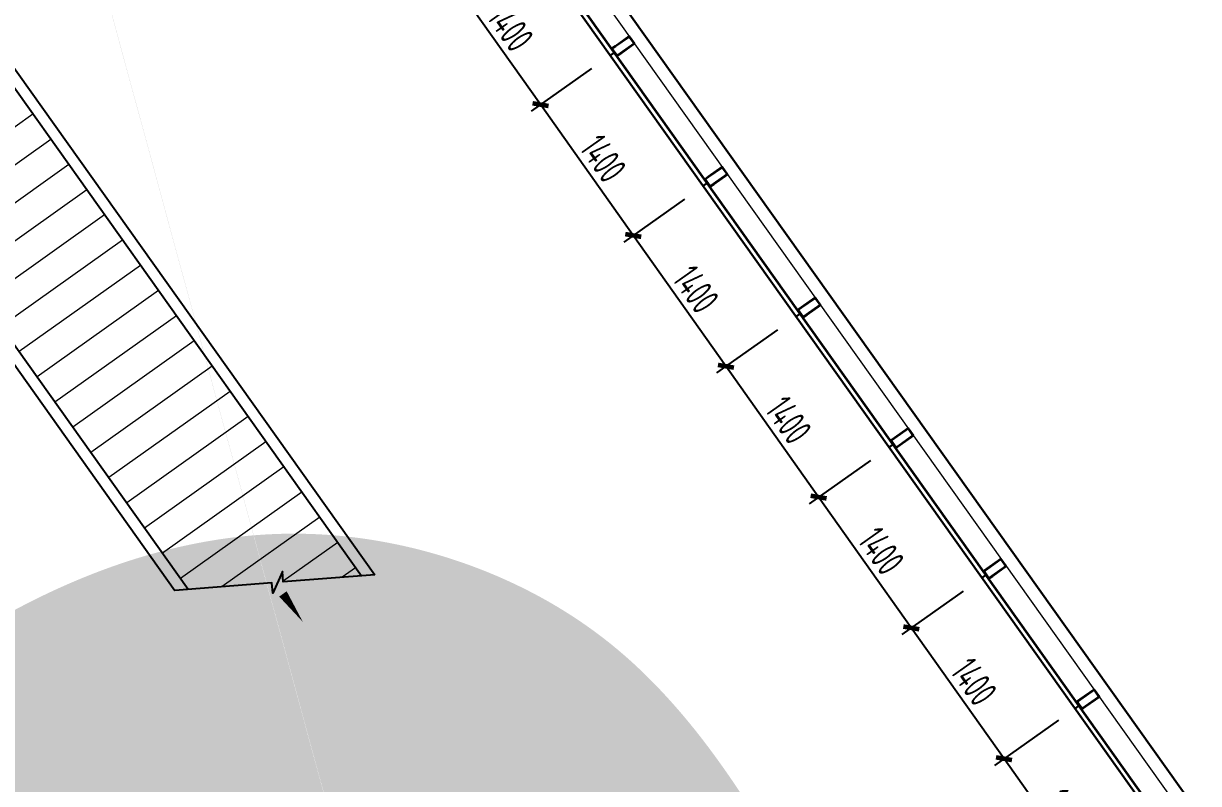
# Model space of a CAD drawing. Extents: x -936 to 12807311, y 101 to 1511157.
# Drawn here: x 12254702 to 12264960, y 1240843 to 1247480 of the extents above; entities that cross this region are included whole.
import ezdxf

# ---------------------------------------------------------------- set-up
doc = ezdxf.new("R2010")
doc.units = 0
doc.header["$LTSCALE"] = 1000
doc.header["$MEASUREMENT"] = 0
for name, color, linetype, lineweight in [('PX-GLAZ-F2$0$PX-GLAZ-F2$0$_EDO-ALUMINIUM-SECTION', 90, 'Continuous', 30), ('PX-GLAZ-F2$0$PX-GLAZ-F2$0$_EDO-ALUMINIUM-VIEW', 94, 'Continuous', 18), ('PX-GLAZ-F2$0$PX-GLAZ-F2$0$_EDO-GLASS-SECTION', 130, 'Continuous', 30), ('PX-GLAZ-F2$0$PX-GLAZ-F2$0$PX-GLAZ-F2$0$板边线', 36, 'Continuous', 30), ('PX-GLAZ-F2$0$PX-GLAZ-F2$0$STAIR', 4, 'Continuous', 0)]:
    doc.layers.add(name, color=color, linetype=linetype, lineweight=lineweight)
for name, color, linetype in [('PX-GLAZ-F2$0$PX-GLAZ-F2$0$DIM_SYMB', 3, 'Continuous'), ('PX-GLAZ-F2$0$PX-GLAZ-F2$0$G-LINE2', 2, 'Continuous'), ('PX-GLAZ-F2$0$PX-GLAZ-F2$0$PX-GLAZ-F2$0$幕墙线', 104, 'Continuous'), ('PX-GLAZ-F2$0$PX-PLAN-F2-T1$0$A-DIMS-150', 1, 'Continuous'), ('PX-GLAZ-F2$0$绿化', 3, 'Continuous')]:
    doc.layers.add(name, color=color, linetype=linetype)
doc.styles.add('PX-GLAZ-F2$0$PX-PLAN-F2-T1$0$XD2008_T3', font='xd-hzs.shx', dxfattribs={"width": 0.7, "bigfont": 'xd-hztxt.shx'})
doc.dimstyles.new('PX-GLAZ-F2$0$PX-PLAN-F2-T1$0$XD300$0&&100', dxfattribs={"dimtxt": 250, "dimasz": 100, "dimexe": 100, "dimexo": 200, "dimgap": 50, "dimtad": 1, "dimdec": 0, "dimzin": 0, "dimdsep": 46, "dimtxsty": 'PX-GLAZ-F2$0$PX-PLAN-F2-T1$0$XD2008_T3', "dimblk": 'PX-GLAZ-F2$0$PX-PLAN-F2-T1$0$_ArchTick', "dimcen": 0.09, "dimclrt": 4, "dimazin": 2, "dimtfac": 1, "dimtdec": 0, "dimtix": 1, "dimtmove": 2, "dimatfit": 3, "dimfxl": 0, "dimtolj": 1, "dimtzin": 0, "dimarcsym": 0})

# ---------------------------------------------------------------- blocks, each defined once
blk = doc.blocks.new('PX-GLAZ-F2$0$PX-GLAZ-F2$0$2F-stair3')
at = {"layer": 'PX-GLAZ-F2$0$PX-GLAZ-F2$0$G-LINE2', "extrusion": (-3.540246344047396e-05, 1.111977495683034e-08, 0.9999999993733328)}
for p, q in [((1232041.373180155, 216528.5065030218, -0.0007503004290327908), (1232041.411942761, 222075.3605671637, -0.0007503004290327908)), ((1232141.373180216, 216528.5147707239, -0.0007002804004301311), (1232141.411523473, 222015.3608849193, -0.0007002804004372365)), ((1233441.373180186, 216528.5056860456, -5.002002860265975e-05), (1233441.406072726, 221235.3650157405, -5.002002860265975e-05)), ((1233541.373180185, 216528.504987224), (1233541.405653439, 221175.3653332423)), ((1232041.373162646, 216528.506510268, 35.00197042234998), (1232241.002264813, 216528.5057243942, -41.48690471863107)), ((1233341.373180315, 216528.5057586953), (1233541.373180185, 216528.504987224))]:
    blk.add_line(p, q, dxfattribs=at)
at = {"layer": 'PX-GLAZ-F2$0$PX-GLAZ-F2$0$G-LINE2', "extrusion": (4.249793080296174e-09, -3.553822658987987e-05, 0.9999999993685174), "elevation": 29.2745174542378}
blk.add_lwpolyline([(1232041.411924018, 222075.3617554558), (1232728.339906607, 221663.2054202724), (1232680.914783057, 221584.1634607481), (1232860.076453753, 221691.660581406), (1232812.651330203, 221612.6186218818), (1233541.504334432, 221175.307301446)], dxfattribs=at)
at = {"layer": 'PX-GLAZ-F2$0$PX-GLAZ-F2$0$STAIR', "extrusion": (-3.553824682818372e-05, 4.548346883477764e-15, 0.9999999993685166)}
for p, q in [((1232141.460393582, 221928.5055436934, -47.08978262468735), (1232286.170224175, 221928.5057640965, -40.73794179076811)), ((1232141.433779698, 221658.5055581979, -46.47408719016143), (1232725.521270795, 221658.5064478065, -20.83636263921814)), ((1232141.407165812, 221388.5055727027, -45.85839175553759), (1233186.168877527, 221388.5071639521)), ((1232141.405278685, 221118.5055872444, -45.2416109736964), (1233441.405254215, 221118.507377387, 3.768183736846524)), ((1232141.403391866, 220848.5055872425, -45.24168707478366), (1233441.403367398, 220848.5073773838, 3.768107635772481)), ((1232141.401505049, 220578.5055872388, -45.24176317616242), (1233441.401480578, 220578.5073773819, 3.768031534479796)), ((1232141.399618229, 220308.505587236, -45.24183927737567), (1233441.399593763, 220308.5073773786, 3.767955433167266)), ((1232141.397731412, 220038.5055872351, -45.24191537867495), (1233441.397706944, 220038.5073773754, 3.767879331940843)), ((1232141.395844596, 219768.5055872318, -45.24199147998085), (1233441.395820128, 219768.5073773731, 3.767803230721047)), ((1232141.393957781, 219498.5055872276, -45.24206758114099), (1233441.393933309, 219498.5073773707, 3.767727129501242)), ((1232141.39207096, 219228.5055872267, -45.24214368235422), (1233441.392046491, 219228.507377367, 3.767651028188716)), ((1232141.39018414, 218958.5055872235, -45.24221978365352), (1233441.390159672, 218958.5073773647, 3.767574926889417)), ((1232141.388297323, 218688.5055872211, -45.24229588494624), (1233441.388272854, 218688.5073773633, 3.767498825510614)), ((1232141.386410506, 218418.5055872174, -45.24237198618584), (1233441.386386037, 218418.5073773605, 3.767422724370306)), ((1232141.384523688, 218148.5055872151, -45.24244808747854), (1233441.384499218, 218148.5073773558, 3.767346623064384)), ((1232141.382636869, 217878.5055872127, -45.24252418855261), (1233441.3826124, 217878.5073773535, 3.767270521831357)), ((1232141.380750051, 217608.5055872095, -45.24260028993137), (1233441.380725585, 217608.5073773498, 3.767194420684429)), ((1232141.378863234, 217338.5055872081, -45.24267639123727), (1233441.378838766, 217338.5073773479, 3.767118319391745)), ((1232141.376976416, 217068.5055872044, -45.24275249245709), (1233441.376951948, 217068.507377346, 3.76704221808583)), ((1232141.375089599, 216798.5055872011, -45.24282859368351), (1233441.375065131, 216798.5073773414, 3.766966116859415)), ((1232241.002264811, 216528.5057243905, -41.48690471863107), (1233341.455254616, 216528.5072397506))]:
    blk.add_line(p, q, dxfattribs=at)
blk = doc.blocks.new('PX-GLAZ-F2$0$PX-GLAZ-F2$0$标准块')
at = {"layer": 'PX-GLAZ-F2$0$PX-GLAZ-F2$0$_EDO-ALUMINIUM-SECTION'}
blk.add_line((0, 0), (0.003930399194359779, -45.99634640989825, 0.08170139435610035), dxfattribs=at)
at = {"layer": 'PX-GLAZ-F2$0$PX-GLAZ-F2$0$_EDO-ALUMINIUM-SECTION', "extrusion": (1.582938578771372e-17, 0.001776255547346146, 0.9999984224568711)}
for points in [[(40.00000000745058, -48.99682280369665), (40.00000000745058, -84.9997323684765), (40.00005751848221, -232.9989440002123), (-39.99993549473584, -232.9989529884207), (-39.99999388121068, -85.16722874860984), (-40.00000705569983, -45.9998373127823), (40.00000000745058, -45.99300130209959)], [(37.00000000931323, -48.99682280276532), (37.00000001117587, -84.9997323684765), (37.00000001117587, -84.9997323684765), (37.00005752034485, -229.9989538018185), (-36.99993549287319, -229.9989621157482), (-36.9999930113554, -84.99974068426889), (-36.99999394081533, -84.99973236940782), (-37.00000604242086, -48.99957150742597), (37.00000000745058, -48.99324819854563)]]:
    blk.add_lwpolyline(points, close=True, dxfattribs=at)
blk = doc.blocks.new('PX-GLAZ-F2$0$PX-PLAN-F2-T1$0$_ArchTick')
at = {"color": 0, "linetype": 'ByBlock', "const_width": 0.4}
blk.add_lwpolyline([(-0.5, -0.5), (0.5, 0.5)], dxfattribs=at)
blk = doc.blocks.new('*D657')
at = {"layer": 'Defpoints', "color": 0, "transparency": 16777216}
for p in [(12263902.43914803, 1241512.768076194, 35.37671547807625), (12263262.29791392, 1241059.380746853), (12264696.54265762, 1240359.638803269, 37.47139467019588)]:
    blk.add_point(p, dxfattribs=at)
at = {"layer": 'PX-GLAZ-F2$0$PX-PLAN-F2-T1$0$A-DIMS-150', "color": 0, "lineweight": -2, "transparency": 16777216}
for p, q in [((12263739.22871472, 1241397.172425516), (12263180.69269726, 1241001.582921514)), ((12264071.46064911, 1239916.917342201), (12263262.29791392, 1241059.380746853)), ((12264533.3322243, 1240244.043152591), (12263989.85543245, 1239859.119516863))]:
    blk.add_line(p, q, dxfattribs=at)
at = {"layer": 'PX-GLAZ-F2$0$PX-PLAN-F2-T1$0$A-DIMS-150', "color": 0, "lineweight": -2, "transparency": 16777216, "xscale": 100, "yscale": 100, "zscale": 100}
for p, rotation in [((12263262.29791392, 1241059.380746853), 125.3084690311191), ((12264071.46064911, 1239916.917342201), 305.3084690311191)]:
    blk.add_blockref('PX-GLAZ-F2$0$PX-PLAN-F2-T1$0$_ArchTick', p, dxfattribs=dict(at, rotation=rotation))
at = {"layer": 'PX-GLAZ-F2$0$PX-PLAN-F2-T1$0$A-DIMS-150', "color": 4, "transparency": 16777216, "insert": (12263809.68841067, 1240589.29523887), "char_height": 250, "attachment_point": 5, "rotation": 305.3084690311191, "style": 'PX-GLAZ-F2$0$PX-PLAN-F2-T1$0$XD2008_T3'}
blk.add_mtext('\\A1;1400', dxfattribs=at)
blk = doc.blocks.new('*D658')
at = {"layer": 'Defpoints', "color": 0, "transparency": 16777216}
for p in [(12263069.62856799, 1242638.503014664), (12262453.12556177, 1242201.857729809), (12263902.43914803, 1241512.768076194, 35.37671547807625)]:
    blk.add_point(p, dxfattribs=at)
at = {"layer": 'PX-GLAZ-F2$0$PX-PLAN-F2-T1$0$A-DIMS-150', "color": 0, "lineweight": -2, "transparency": 16777216}
for p, q in [((12262906.41813467, 1242522.907363987), (12262371.52034511, 1242144.05990447)), ((12263262.29791394, 1241059.380746868), (12262453.12556177, 1242201.857729809)), ((12263739.22871472, 1241397.172425516), (12263180.69269728, 1241001.582921529))]:
    blk.add_line(p, q, dxfattribs=at)
at = {"layer": 'PX-GLAZ-F2$0$PX-PLAN-F2-T1$0$A-DIMS-150', "color": 0, "lineweight": -2, "transparency": 16777216, "xscale": 100, "yscale": 100, "zscale": 100}
for p, rotation in [((12262453.12556177, 1242201.857729809), 125.3084690311191), ((12263262.29791394, 1241059.380746868), 305.3084690311191)]:
    blk.add_blockref('PX-GLAZ-F2$0$PX-PLAN-F2-T1$0$_ArchTick', p, dxfattribs=dict(at, rotation=rotation))
at = {"layer": 'PX-GLAZ-F2$0$PX-PLAN-F2-T1$0$A-DIMS-150', "color": 4, "transparency": 16777216, "insert": (12263000.52086701, 1241731.765432682), "char_height": 250, "attachment_point": 5, "rotation": 305.3084690311191, "style": 'PX-GLAZ-F2$0$PX-PLAN-F2-T1$0$XD2008_T3'}
blk.add_mtext('\\A1;1400', dxfattribs=at)
blk = doc.blocks.new('*D659')
at = {"layer": 'Defpoints', "color": 0, "transparency": 16777216}
for p in [(12262259.3497027, 1243780.19069034, 37.68018222099653), (12261643.95585407, 1243344.330978994), (12263069.62856799, 1242638.503014664)]:
    blk.add_point(p, dxfattribs=at)
at = {"layer": 'PX-GLAZ-F2$0$PX-PLAN-F2-T1$0$A-DIMS-150', "color": 0, "lineweight": -2, "transparency": 16777216}
for p, q in [((12262096.13926938, 1243664.595039662), (12261562.35063741, 1243286.533153655)), ((12262453.12556177, 1242201.857729806), (12261643.95585407, 1243344.330978994)), ((12262906.41813467, 1242522.907363987), (12262371.52034511, 1242144.059904466))]:
    blk.add_line(p, q, dxfattribs=at)
at = {"layer": 'PX-GLAZ-F2$0$PX-PLAN-F2-T1$0$A-DIMS-150', "color": 0, "lineweight": -2, "transparency": 16777216, "xscale": 100, "yscale": 100, "zscale": 100}
for p, rotation in [((12261643.95585407, 1243344.330978994), 125.3084690311191), ((12262453.12556177, 1242201.857729806), 305.3084690311191)]:
    blk.add_blockref('PX-GLAZ-F2$0$PX-PLAN-F2-T1$0$_ArchTick', p, dxfattribs=dict(at, rotation=rotation))
at = {"layer": 'PX-GLAZ-F2$0$PX-PLAN-F2-T1$0$A-DIMS-150', "color": 4, "transparency": 16777216, "insert": (12262191.34983708, 1242874.240548743), "char_height": 250, "attachment_point": 5, "rotation": 305.3084690311191, "style": 'PX-GLAZ-F2$0$PX-PLAN-F2-T1$0$XD2008_T3'}
blk.add_mtext('\\A1;1400', dxfattribs=at)
blk = doc.blocks.new('*D660')
at = {"layer": 'Defpoints', "color": 0, "transparency": 16777216}
for p in [(12261447.75992635, 1244920.945718789, 37.68018222111297), (12260834.78811769, 1244486.801444874), (12262259.3497027, 1243780.19069034, 37.68018222099653)]:
    blk.add_point(p, dxfattribs=at)
at = {"layer": 'PX-GLAZ-F2$0$PX-PLAN-F2-T1$0$A-DIMS-150', "color": 0, "lineweight": -2, "transparency": 16777216}
for p, q in [((12261284.54949303, 1244805.350068112), (12260753.18290103, 1244429.003619535)), ((12261643.95585408, 1243344.330978998), (12260834.78811769, 1244486.801444874)), ((12262096.13926938, 1243664.595039662), (12261562.35063742, 1243286.533153659))]:
    blk.add_line(p, q, dxfattribs=at)
at = {"layer": 'PX-GLAZ-F2$0$PX-PLAN-F2-T1$0$A-DIMS-150', "color": 0, "lineweight": -2, "transparency": 16777216, "xscale": 100, "yscale": 100, "zscale": 100}
for p, rotation in [((12260834.78811769, 1244486.801444874), 125.3084690311191), ((12261643.95585408, 1243344.330978998), 305.3084690311191)]:
    blk.add_blockref('PX-GLAZ-F2$0$PX-PLAN-F2-T1$0$_ArchTick', p, dxfattribs=dict(at, rotation=rotation))
at = {"layer": 'PX-GLAZ-F2$0$PX-PLAN-F2-T1$0$A-DIMS-150', "color": 4, "transparency": 16777216, "insert": (12261382.18111504, 1244016.712406278), "char_height": 250, "attachment_point": 5, "rotation": 305.3084690311191, "style": 'PX-GLAZ-F2$0$PX-PLAN-F2-T1$0$XD2008_T3'}
blk.add_mtext('\\A1;1400', dxfattribs=at)
blk = doc.blocks.new('*D661')
at = {"layer": 'Defpoints', "color": 0, "transparency": 16777216}
for p in [(12260636.17015, 1246061.700747234, 37.68018222076373), (12260025.62038132, 1245629.271910748), (12261447.75992635, 1244920.945718789, 37.68018222111297)]:
    blk.add_point(p, dxfattribs=at)
at = {"layer": 'PX-GLAZ-F2$0$PX-PLAN-F2-T1$0$A-DIMS-150', "color": 0, "lineweight": -2, "transparency": 16777216}
for p, q in [((12260472.95971669, 1245946.105096556), (12259944.01516466, 1245571.474085409)), ((12260834.7881177, 1244486.801444876), (12260025.62038132, 1245629.271910748)), ((12261284.54949303, 1244805.350068112), (12260753.18290104, 1244429.003619537))]:
    blk.add_line(p, q, dxfattribs=at)
at = {"layer": 'PX-GLAZ-F2$0$PX-PLAN-F2-T1$0$A-DIMS-150', "color": 0, "lineweight": -2, "transparency": 16777216, "xscale": 100, "yscale": 100, "zscale": 100}
for p, rotation in [((12260025.62038132, 1245629.271910748), 125.3084690311191), ((12260834.7881177, 1244486.801444876), 305.3084690311191)]:
    blk.add_blockref('PX-GLAZ-F2$0$PX-PLAN-F2-T1$0$_ArchTick', p, dxfattribs=dict(at, rotation=rotation))
at = {"layer": 'PX-GLAZ-F2$0$PX-PLAN-F2-T1$0$A-DIMS-150', "color": 4, "transparency": 16777216, "insert": (12260573.01337866, 1245159.182872156), "char_height": 250, "attachment_point": 5, "rotation": 305.3084690311191, "style": 'PX-GLAZ-F2$0$PX-PLAN-F2-T1$0$XD2008_T3'}
blk.add_mtext('\\A1;1400', dxfattribs=at)
blk = doc.blocks.new('*D662')
at = {"layer": 'Defpoints', "color": 0, "transparency": 16777216}
for p in [(12259824.28240089, 1247202.243635968, 37.82212863189478), (12259216.45316238, 1246771.741646004), (12260636.17015, 1246061.700747234, 37.68018222076373)]:
    blk.add_point(p, dxfattribs=at)
at = {"layer": 'PX-GLAZ-F2$0$PX-PLAN-F2-T1$0$A-DIMS-150', "color": 0, "lineweight": -2, "transparency": 16777216}
for p, q in [((12259661.07196757, 1247086.64798529), (12259134.84794572, 1246713.943820665)), ((12260025.6203813, 1245629.271910736), (12259216.45316238, 1246771.741646004)), ((12260472.95971669, 1245946.105096556), (12259944.01516464, 1245571.474085397))]:
    blk.add_line(p, q, dxfattribs=at)
at = {"layer": 'PX-GLAZ-F2$0$PX-PLAN-F2-T1$0$A-DIMS-150', "color": 0, "lineweight": -2, "transparency": 16777216, "xscale": 100, "yscale": 100, "zscale": 100}
for p, rotation in [((12259216.45316238, 1246771.741646004), 125.3084690311191), ((12260025.6203813, 1245629.271910736), 305.3084690311191)]:
    blk.add_blockref('PX-GLAZ-F2$0$PX-PLAN-F2-T1$0$_ArchTick', p, dxfattribs=dict(at, rotation=rotation))
at = {"layer": 'PX-GLAZ-F2$0$PX-PLAN-F2-T1$0$A-DIMS-150', "color": 4, "transparency": 16777216, "insert": (12259763.845901, 1246301.652972713), "char_height": 250, "attachment_point": 5, "rotation": 305.3084690311191, "style": 'PX-GLAZ-F2$0$PX-PLAN-F2-T1$0$XD2008_T3'}
blk.add_mtext('\\A1;1400', dxfattribs=at)
blk = doc.blocks.new('*D663')
at = {"layer": 'Defpoints', "color": 0, "transparency": 16777216}
for p in [(12259012.8185048, 1248343.08836897, 37.71019445022117), (12258407.28516734, 1247914.212477107), (12259824.28240089, 1247202.243635968, 37.82212863189478)]:
    blk.add_point(p, dxfattribs=at)
at = {"layer": 'PX-GLAZ-F2$0$PX-PLAN-F2-T1$0$A-DIMS-150', "color": 0, "lineweight": -2, "transparency": 16777216}
for p, q in [((12258849.60807148, 1248227.492718291), (12258325.67995068, 1247856.414651768)), ((12259216.45316239, 1246771.741646011), (12258407.28516734, 1247914.212477107)), ((12259661.07196757, 1247086.64798529), (12259134.84794573, 1246713.943820673))]:
    blk.add_line(p, q, dxfattribs=at)
at = {"layer": 'PX-GLAZ-F2$0$PX-PLAN-F2-T1$0$A-DIMS-150', "color": 0, "lineweight": -2, "transparency": 16777216, "xscale": 100, "yscale": 100, "zscale": 100}
for p, rotation in [((12258407.28516734, 1247914.212477107), 125.3084690311191), ((12259216.45316239, 1246771.741646011), 305.3084690311191)]:
    blk.add_blockref('PX-GLAZ-F2$0$PX-PLAN-F2-T1$0$_ArchTick', p, dxfattribs=dict(at, rotation=rotation))
at = {"layer": 'PX-GLAZ-F2$0$PX-PLAN-F2-T1$0$A-DIMS-150', "color": 4, "transparency": 16777216, "insert": (12258954.67829402, 1247444.123255903), "char_height": 250, "attachment_point": 5, "rotation": 305.3084690311191, "style": 'PX-GLAZ-F2$0$PX-PLAN-F2-T1$0$XD2008_T3'}
blk.add_mtext('\\A1;1400', dxfattribs=at)
blk = doc.blocks.new('PX-GLAZ-F2')
at = {"layer": 'PX-GLAZ-F2$0$绿化', "ltscale": 100}
h = blk.add_hatch(dxfattribs=at)
h.set_pattern_fill('CROSS', color=256, scale=200)
h.set_pattern_definition([(0, (0, 0), (317.5, 317.5), [158.75, -476.25]), (90, (79.375, -79.375), (-317.5, 317.5), [158.75, -476.25])])
edge = h.paths.add_edge_path()
edge.add_spline(control_points=[(12248706.03073623, 1227659.135542453), (12249131.21689756, 1228506.858335719), (12249645.67009897, 1229303.573535502), (12250243.34424161, 1230039.917765615)], knot_values=[0, 0, 0, 0, 0.2169239869541251, 0.2169239869541251, 0.2169239869541251, 0.2169239869541251], weights=[1, 0.9960825080329422, 0.9960825080329422, 1], degree=3, periodic=0)
edge.add_spline(control_points=[(12250243.34424161, 1230039.917765615), (12252309.94374945, 1232880.872106514), (12254376.54325729, 1235721.826447413), (12256443.14276512, 1238562.780788313)], knot_values=[0.2169239869541251, 0.2169239869541251, 0.2169239869541251, 0.2169239869541251, 1.216923986954126, 1.216923986954126, 1.216923986954126, 1.216923986954126], weights=[1, 1, 1, 0.9999999999999999], degree=3, periodic=0)
edge.add_spline(control_points=[(12256443.14276512, 1238562.780788313), (12256855.09318989, 1239129.08903673), (12257478.95777436, 1239447.210342097), (12258179.24876267, 1239448.056727904)], knot_values=[1.216923986954126, 1.216923986954126, 1.216923986954126, 1.216923986954126, 2.157611608741938, 2.157611608741938, 2.157611608741938, 2.157611608741938], weights=[0.9999999999999999, 0.9276083521769688, 0.9276083521769688, 1], degree=3, periodic=0)
edge.add_spline(control_points=[(12258179.24876267, 1239448.056727904), (12258879.53975099, 1239448.903113712), (12259504.17148735, 1239132.29076617), (12259917.48960973, 1238566.979953957)], knot_values=[2.157611608741938, 2.157611608741938, 2.157611608741938, 2.157611608741938, 3.09829923052975, 3.09829923052975, 3.09829923052975, 3.09829923052975], weights=[1, 0.9276083521769689, 0.9276083521769689, 1], degree=3, periodic=0)
edge.add_spline(control_points=[(12259917.48960973, 1238566.979953957), (12260547.97304371, 1237710.477986853), (12261178.45647769, 1236853.976019749), (12261808.93991167, 1235997.474052644)], knot_values=[3.09829923052975, 3.09829923052975, 3.09829923052975, 3.09829923052975, 4.098299230529751, 4.098299230529751, 4.098299230529751, 4.098299230529751], weights=[1, 1, 1, 1], degree=3, periodic=0)
edge.add_spline(control_points=[(12261808.93991167, 1235997.474052644), (12263521.23905267, 1233671.342225071), (12265804.89128087, 1231902.786280774), (12268485.44174511, 1230826.91136416)], knot_values=[4.098299230529751, 4.098299230529751, 4.098299230529751, 4.098299230529751, 4.652859429626902, 4.652859429626902, 4.652859429626902, 4.652859429626902], weights=[1, 0.9745356949089413, 0.9745356949089413, 1], degree=3, periodic=0)
edge.add_spline(control_points=[(12268485.44174511, 1230826.91136416), (12268662.41170787, 1231007.204152401), (12268731.64575928, 1231250.166090441), (12268676.2926327, 1231496.661300514)], knot_values=[4.652859429626902, 4.652859429626902, 4.652859429626902, 4.652859429626902, 5.649853303195181, 5.649853303195181, 5.649853303195181, 5.649853303195181], weights=[1, 0.9188681181294737, 0.9188681181294737, 0.9999999999999999], degree=3, periodic=0)
edge.add_spline(control_points=[(12268676.2926327, 1231496.661300514), (12268617.13244731, 1231738.604410921), (12268468.75918203, 1231938.658829414), (12268254.40506824, 1232065.500108618)], knot_values=[5.649853303195181, 5.649853303195181, 5.649853303195181, 5.649853303195181, 6.446512552057793, 6.446512552057793, 6.446512552057793, 6.446512552057793], weights=[0.9999999999999999, 0.9478067890896217, 0.9478067890896217, 1], degree=3, periodic=0)
edge.add_spline(control_points=[(12268254.40506824, 1232065.500108618), (12267103.11067795, 1232776.079392966), (12266083.61145592, 1233665.474147117), (12265223.39160231, 1234709.707596067)], knot_values=[6.446512552057793, 6.446512552057793, 6.446512552057793, 6.446512552057793, 6.77526359459482, 6.77526359459482, 6.77526359459482, 6.77526359459482], weights=[1, 0.991013823392258, 0.991013823392258, 1], degree=3, periodic=0)
edge.add_spline(control_points=[(12265223.39160231, 1234709.707596067), (12264095.98247133, 1236051.542034868), (12262129.64186089, 1238391.866835321), (12260371.98857989, 1242230.955174263), (12256480.63072508, 1243543.335550221), (12252849.39331144, 1241495.004159938), (12250340.64187065, 1238036.95582535), (12248070.62358881, 1234564.951680098), (12247519.68793418, 1230670.205997829), (12248352.96723614, 1228555.250115897), (12248706.03073624, 1227659.135542453)], knot_values=[6.77526359459482, 6.77526359459482, 6.77526359459482, 6.77526359459482, 5292.874968819417, 9226.385283902386, 12034.29998023273, 16515.7832250301, 20509.83685966896, 24941.2220345879, 28831.15285703536, 31691.10162592239, 31691.10162592239, 31691.10162592239, 31691.10162592239], weights=[1, 1, 1, 1, 1, 1, 1, 1, 1, 1, 1], degree=3, periodic=0)
edge = h.paths.add_edge_path()
edge.add_line((12350572.0874358, 1250171.902831638), (12345847.46354406, 1250548.266037013))
edge.add_line((12345847.46354406, 1250548.266037013), (12342141.77820077, 1229321.025143044))
edge.add_arc((12336175.38796051, 1230692.062828599), 6121.891605890723, 302.6042129210637, 347.0584732197831, ccw=False)
edge.add_arc((12345389.70256353, 1216855.342215205), 10503.7880109982, 124.2767663241388, 148.9998649975059)
edge.add_arc((12344287.81435199, 1217517.426981758), 9218.286603444543, 148.9998649975042, 195.7856263199465)
edge.add_arc((12226671.44066568, 1184267.214546834), 113007.6843932536, 14.334899685512823, 15.785626319947426, ccw=False)
edge.add_arc((12324166.02329973, 1209181.525636347), 12380.07118468788, -17.807816046956077, 14.334899685512823, ccw=False)
edge.add_line((12335952.93657977, 1205395.388044194), (12334257.70055524, 1200117.819671676))
edge.add_arc((12334246.60359679, 1197711.950307619), 2405.894956018635, 11.275062887071613, 89.73572780573602, ccw=False)
edge.add_arc((12335021.66337383, 1197866.471762019), 1615.5820193513, -9.562781222682702, 11.275062887132776, ccw=False)
edge.add_arc((12318788.06668952, 1200601.333453707), 18077.93694753407, 349.66451064048357, 350.4372187772872, ccw=False)
edge.add_line((12336572.67280386, 1197357.941766461), (12337158.72675117, 1197228.443186956))
edge.add_line((12337158.72675117, 1197228.443186956), (12338932.83608528, 1205257.286300016))
edge.add_arc((12331755.95862217, 1206843.139344811), 7350.000000014105, 347.5397452816115, 385.1425944615539)
edge.add_line((12338409.56959208, 1209965.952349339), (12337135.07488212, 1212681.450194072))
edge.add_arc((12343155.00861663, 1215506.85243618), 6649.999999818185, 136.3842030555337, 205.1425944615504, ccw=False)
edge.add_line((12338340.530313, 1220094.149969751), (12341350.38585239, 1223253.06523203))
edge.add_arc((12336029.12035919, 1228323.236189925), 7349.999999415472, 316.3842030555231, 350.0975411004976)
edge.add_line((12343269.61966727, 1227059.246569319), (12347090.17911242, 1248944.519650773))
edge.add_line((12347090.17911242, 1248944.519650773), (12351754.55634884, 1248572.955689703))
edge.add_arc((12350315.96053262, 1248745.780361736), 1448.939712234599, 353.1496422688202, 439.8184095187358)
edge = h.paths.add_edge_path()
edge.add_line((12329890.53281587, 1220636.837056478), (12332759.99210706, 1212631.396895833))
edge.add_line((12332759.99210706, 1212631.396895833), (12329676.63318826, 1211775.240278739))
edge.add_line((12329676.63318826, 1211775.240278739), (12331314.58045558, 1212230.04933275))
edge.add_line((12331314.58045558, 1212230.04933275), (12332557.82574293, 1207752.62724089))
edge.add_line((12332557.82574293, 1207752.62724089), (12330392.54230488, 1207151.392811817))
edge.add_arc((12335853.31513452, 1214426.589658442), 9096.621848467175, 186.9586605312218, 233.1080563507793, ccw=False)
edge.add_arc((12340898.75658363, 1215042.397080489), 14179.50471131947, 162.9730203389244, 186.9586605312257, ccw=False)
edge.add_arc((12329376.24966938, 1218571.114742234), 2128.778014339487, 76.01982869260348, 162.9730203389239, ccw=False)
edge = h.paths.add_edge_path()
edge.add_spline(control_points=[(12297159.78945356, 1230058.234283788), (12297328.4200736, 1230848.40482037), (12297611.52218368, 1232174.96666411), (12298661.82627826, 1234113.662218258), (12300752.36372755, 1233643.077263804), (12302179.50051138, 1231710.546099918), (12305502.73240025, 1231446.744319759), (12308858.04150015, 1230950.399000414), (12312135.60687395, 1229259.894173619), (12315220.20397517, 1226419.998454342), (12318080.91249971, 1222865.080344144), (12322418.91803101, 1219690.591529852), (12322542.41949189, 1214282.680280487), (12320895.46150491, 1209063.746705473), (12315723.78307755, 1207150.941114068), (12311908.9896837, 1207413.082297381), (12309758.9071736, 1207758.37886395), (12309129.08601806, 1207859.526183431), (12310995.90372285, 1207584.206287596), (12312844.38243551, 1207963.595054902), (12314451.83122999, 1208951.98655682), (12317354.80925702, 1210736.975803149), (12318732.30954456, 1213854.019433379), (12318097.84948367, 1217202.291893332), (12317569.70747197, 1221919.095040531), (12314841.73246761, 1225803.077312573), (12310583.93739624, 1227900.300964022), (12307035.16661422, 1229914.068590922), (12303029.14623751, 1230689.203972557), (12298985.33863963, 1230144.544234951), (12298893.72084782, 1229984.742035567), (12298802.10305601, 1229824.939836185), (12298710.4852642, 1229665.137636802), (12298697.08773939, 1229625.591722089), (12298683.69021458, 1229586.045807376), (12298670.29268977, 1229546.499892663), (12298166.79161103, 1229717.078023038), (12297663.29053229, 1229887.656153413), (12297159.78945356, 1230058.234283789)], knot_values=[0, 0, 0, 0, 2509.700407817142, 4213.359833223797, 5630.177683477244, 7984.518910766438, 11137.81769447003, 14924.09146784027, 18297.55736082004, 21965.65887076064, 27403.80269419979, 32175.78892637976, 37032.38051337696, 42474.26084161157, 47438.69916613097, 52055.11978099414, 53967.63262450994, 53967.63262450994, 53967.63262450994, 53968.3303402737, 53968.3303402737, 53968.3303402737, 53969.53711467148, 53969.53711467148, 53969.53711467148, 53970.53872642439, 53970.53872642439, 53970.53872642439, 53971.18875602146, 53971.18875602146, 53971.18875602146, 53972.18875602146, 53972.18875602146, 53972.18875602146, 53973.18875602146, 53973.18875602146, 53973.18875602146, 53974.18875602146, 53974.18875602146, 53974.18875602146, 53974.18875602146], weights=[1, 1, 1, 1, 1, 1, 1, 1, 1, 1, 1, 1, 1, 1, 1, 1, 1, 1, 0.9598424865913749, 0.9598424865913749, 0.9999999999999999, 0.882278885083741, 0.882278885083741, 1, 0.9181306128074795, 0.9181306128074795, 1, 0.9650973340064806, 0.9650973340064806, 0.9999999999999999, 1, 1, 1, 1, 1, 1, 1, 1, 1], degree=3, periodic=0)
edge = h.paths.add_edge_path()
edge.add_arc((12264417.0150176, 1231062.005446277), 31784.18458221895, 288.6940808408559, 306.1303885740769)
edge.add_arc((12282712.24400105, 1205688.822221953), 536.092444894073, 326.2058656199528, 388.297047166702)
edge.add_arc((12282257.34326339, 1205342.035164986), 1104.673480091424, 32.95483697205418, 44.08797649692325)
edge.add_arc((12296904.76899896, 1178998.32564546), 30446.82656374229, 117.0663358859135, 124.8168780461371)
edge.add_arc((12270335.17368311, 1229378.997586361), 26995.31733384018, 242.8178840121546, 289.89359017494684, ccw=False)
edge.add_arc((12269712.37494374, 1219643.111042028), 18465.32030199609, 214.9787574264927, 230.6453293748522, ccw=False)
edge.add_arc((12280518.04589971, 1228316.341004079), 32304.10551634579, 208.4612341782801, 216.5964268250691, ccw=False)
edge.add_line((12252118.22255785, 1212921.365610715), (12251073.68677866, 1212284.224149678))
edge.add_arc((12251548.27460442, 1211765.028515978), 703.4185883299085, 132.4298981835483, 196.5558974032681)
edge.add_arc((12269478.35311486, 1221332.539673952), 21012.71374113984, 207.7011021722764, 284.1195727465979)
edge = h.paths.add_edge_path()
edge.add_arc((12233920.31127783, 1265851.648538089), 16144.77655076538, -7.156059480909505, 23.05906543590521, ccw=False)
edge.add_arc((12272144.16848089, 1259604.552087938), 22605.26040897028, 169.1997407094915, 186.4451766388495)
edge.add_line((12249681.77966729, 1257067.055892075), (12250208.32368863, 1252638.741412919))
edge.add_line((12250208.32368863, 1252638.741412919), (12250862.73548241, 1252716.553550954))
edge.add_arc((12273478.74399048, 1255109.213809537), 22742.22205392966, 165.0293332942761, 186.0391417451857, ccw=False)
edge.add_arc((12521635.48374761, 1188751.965652698), 279617.7792208864, 164.3959786063685, 165.0293332942749, ccw=False)
edge.add_arc((12246304.36882974, 1265646.625615959), 6249.343010366568, 344.395978606366, 373.495775891697)
edge.add_arc((12241392.09464279, 1264467.6759474), 11301.11101858175, 13.49577589169698, 45.22186986074461)
edge.add_line((12249352.18265991, 1272489.652575015), (12248777.54153859, 1272176.537900709))
edge.add_spline(control_points=[(12272311.26145773, 1185673.549513529), (12273059.30986724, 1190105.488770727), (12273807.35827676, 1194537.428027926), (12273916.61281183, 1195057.104581455), (12273551.92121358, 1195443.110166753), (12273187.22961532, 1195829.115752051), (12272662.19126203, 1195749.523030655), (12269776.35910371, 1195164.671157736), (12266890.5269454, 1194579.819284818), (12265653.77890548, 1194222.005988644), (12265338.39857495, 1192973.762696541), (12264835.4623519, 1189992.753418942), (12264332.52612885, 1187011.744141343), (12264187.71393733, 1185999.13357106), (12265170.4628931, 1185715.311042362), (12268131.67887183, 1185215.714207056), (12271092.89485057, 1184716.117371749), (12272121.23941143, 1184661.435767127), (12272311.26145773, 1185673.549513529)], knot_values=[0, 0, 0, 1, 1, 1.964231407188905, 1.964231407188905, 2.928462814377809, 2.928462814377809, 3.928462814377809, 3.928462814377809, 4.970151052273539, 4.970151052273539, 5.970151052273539, 5.970151052273539, 7.401838517637949, 7.401838517637949, 8.401838517637948, 8.401838517637948, 9.840171967490182, 9.840171967490182, 9.840171967490182], weights=[1, 1, 1, 0.8860159504632635, 1, 0.8860159504632635, 1, 1, 1, 0.8673994446117562, 1, 1, 1, 0.7545398066659951, 1, 1, 1, 0.7523549168814226, 1], degree=2, periodic=0)
at = {"layer": 'PX-GLAZ-F2$0$PX-GLAZ-F2$0$_EDO-ALUMINIUM-VIEW', "elevation": 41.43412351709873}
for points in [[(12256900.85735667, 1251730.257287352), (12258575.99266867, 1249357.488769993), (12259793.31056042, 1247646.049949598), (12265567.32176702, 1239528.31491661, 0.045649082888152), (12267486.54664685, 1237293.145964326, 0.03207841035903199), (12269063.68571211, 1235948.66397845, 0.02241710978595633), (12270262.09581743, 1235134.104711695, 0.02241710978595633)], [(12256780.75842208, 1251576.13744493), (12258423.41793329, 1249249.369723522), (12259640.92703028, 1247537.662085865), (12265414.93825155, 1239419.927032249, 0.04564908288816732), (12267356.36087, 1237158.906131304, 0.03207841035903759), (12268951.74116637, 1235798.873832102, 0.02241710978595426), (12270164.01207738, 1234974.893376667, 0.02241710978595426)]]:
    blk.add_lwpolyline(points, format="xyb", dxfattribs=at)
at = {"layer": 'PX-GLAZ-F2$0$PX-GLAZ-F2$0$_EDO-GLASS-SECTION', "elevation": 41.43412351709873}
for points in [[(12256776.67377733, 1251573.253753324), (12258419.3383756, 1249246.478826274), (12259636.85258507, 1247534.764000937), (12265410.86380673, 1239417.028946769, 0.04564908288815833), (12267352.87995041, 1237155.316813982, 0.03207841035904041), (12268948.74798255, 1235794.868729034, 0.02241710978594609), (12270161.38950508, 1234970.636368968)], [(12256743.85962145, 1251550.378273025), (12258386.70191422, 1249223.35164816), (12259604.25959746, 1247511.575702631), (12265378.26824821, 1239393.844262934, 0.04564908288815824), (12267325.03259372, 1237126.60227541, 0.03207841035904047), (12268924.80251193, 1235762.827904498, 0.02244897375067822), (12270142.18776639, 1234935.48459165)]]:
    blk.add_lwpolyline(points, format="xyb", dxfattribs=at)
at = {"layer": 'PX-GLAZ-F2$0$PX-GLAZ-F2$0$DIM_SYMB', "elevation": 7.258076695076774}
blk.add_lwpolyline([(12253942.27267078, 1246751.411993485, 0, 0, 0), (12253942.27267078, 1246751.411993486, 0, 0, 0), (12253942.27267078, 1246751.411993489, 0, 0, 0), (12257141.10053882, 1242254.174576968, 0, 80.00000000000001, 0), (12256967.21479727, 1242498.64083003, 0, 0, 0)], format="xyseb", dxfattribs=at)
at = {"layer": 'PX-GLAZ-F2$0$PX-GLAZ-F2$0$PX-GLAZ-F2$0$幕墙线'}
blk.add_lwpolyline([(12281086.86142263, 1232668.066030502, -0.1988834653279503), (12268924.06292601, 1235762.788858388, -0.03207841035904022), (12267324.29300781, 1237126.563229301, -0.04564908288815555), (12265377.52866229, 1239393.805216824), (12259603.5159009, 1247511.542435719), (12258385.96232828, 1249223.312602082), (12256391.8838854, 1252047.852516282, -0.4131971533301105), (12258385.6923756, 1263737.798317838)], format="xyb", dxfattribs=at)
at = {"layer": 'PX-GLAZ-F2$0$PX-GLAZ-F2$0$PX-GLAZ-F2$0$板边线', "color": 30}
blk.add_lwpolyline([(12258588.54215425, 1263452.575655158, 0.4131971533300802), (12256677.80901781, 1252249.710928667), (12258671.53136555, 1249425.675410341), (12259888.72706544, 1247714.408380659), (12265662.73979937, 1239596.671200373, 0.04564908288817144), (12267567.95737848, 1237377.815442146, 0.03207841035902997), (12269133.58579391, 1236043.146073071, 0.1988834653279616), (12281036.81249841, 1233014.469126874, -0.0001541177074129856)], format="xyb", dxfattribs=at)
at = {"layer": 'PX-GLAZ-F2$0$PX-GLAZ-F2$0$PX-GLAZ-F2$0$板边线'}
blk.add_lwpolyline([(12274664.86030331, 1274886.020485756), (12258588.54215421, 1263452.575654969, 0.4131971533301071), (12256677.80901777, 1252249.710928479), (12258671.53136551, 1249425.675410152), (12259888.7270654, 1247714.40838047), (12265662.73979934, 1239596.671200185, 0.04564908288816957), (12267567.95737844, 1237377.815441957, 0.0320784103590301), (12269133.58579387, 1236043.146072882, 0.1988834653279693), (12281036.81249837, 1233014.469126685, -0.0001541177074130506)], format="xyb", dxfattribs=at)
at = {"layer": 'PX-GLAZ-F2$0$PX-GLAZ-F2$0$_EDO-ALUMINIUM-SECTION', "extrusion": (-0.001334045450867847, 0.001875546670488508, 0.9999973513202032), "xscale": -0.9999999999999998, "rotation": 125.4236873885155}
blk.add_blockref('PX-GLAZ-F2$0$PX-GLAZ-F2$0$标准块', (12259812.91395828, 1247230.291596955, -13978.1558791625), dxfattribs=at)
at = {"layer": 'PX-GLAZ-F2$0$PX-GLAZ-F2$0$_EDO-ALUMINIUM-SECTION', "extrusion": (0.06097104684196837, 0.1040098539667764, 0.9927056369965895), "rotation": 335.6454335477328}
blk.add_blockref('PX-GLAZ-F2$0$PX-GLAZ-F2$0$标准块', (-9947081.08775763, -7222326.166749563, 877183.9231001805), dxfattribs=at)
at = {"layer": 'PX-GLAZ-F2$0$PX-GLAZ-F2$0$_EDO-ALUMINIUM-SECTION', "extrusion": (0.06117301300138235, 0.1003437422834738, 0.9930704888701911), "rotation": 336.6468977748883}
blk.add_blockref('PX-GLAZ-F2$0$PX-GLAZ-F2$0$标准块', (-9821321.847228434, -7393841.626234756, 875027.1488512569), dxfattribs=at)
at = {"layer": 'PX-GLAZ-F2$0$PX-GLAZ-F2$0$_EDO-ALUMINIUM-SECTION', "extrusion": (0.06280085555880832, 0.0710266112503721, 0.9954954912180016), "rotation": 346.849141110978}
blk.add_blockref('PX-GLAZ-F2$0$PX-GLAZ-F2$0$标准块', (-8362466.943905625, -9013444.82576888, 858459.3807819285), dxfattribs=at)
at = {"layer": 'PX-GLAZ-F2$0$PX-GLAZ-F2$0$_EDO-ALUMINIUM-SECTION', "extrusion": (0.06243077042638275, 0.07766433888054491, 0.9950229391175947), "rotation": 344.1428263413798}
blk.add_blockref('PX-GLAZ-F2$0$PX-GLAZ-F2$0$标准块', (-8779310.771224346, -8608568.137086213, 862139.3026334024), dxfattribs=at)
at = {"layer": 'PX-GLAZ-F2$0$PX-GLAZ-F2$0$_EDO-ALUMINIUM-SECTION', "extrusion": (0.06243739760352906, 0.07754537209875906, 0.9950318018267377), "rotation": 344.1890236493176}
blk.add_blockref('PX-GLAZ-F2$0$PX-GLAZ-F2$0$标准块', (-8773729.896464221, -8615259.32498672, 862034.8797715921), dxfattribs=at)
at = {"layer": 'PX-GLAZ-F2$0$PX-GLAZ-F2$0$STAIR', "extrusion": (7.702689415328176e-05, 2.256604456369011e-05, 0.9999999967788157), "rotation": 215.4237313678464}
blk.add_blockref('PX-GLAZ-F2$0$PX-GLAZ-F2$0$2F-stair3', (13133024.78586043, 2137746.717328423, 1000.018891654033), dxfattribs=at)
at = {"layer": 'PX-GLAZ-F2$0$PX-GLAZ-F2$0$STAIR', "extrusion": (7.702689415328142e-05, 2.256604456368995e-05, 0.9999999967788157), "rotation": 215.4237313678464}
blk.add_blockref('PX-GLAZ-F2$0$PX-GLAZ-F2$0$2F-stair3', (13133024.78586046, 2137746.717328439, 1000.01889165403), dxfattribs=at)
at = {"layer": 'PX-GLAZ-F2$0$PX-PLAN-F2-T1$0$A-DIMS-150'}
for base, p1, p2, picture, middle in [((12258407.28516734, 1247914.212477107), (12259824.28240089, 1247202.243635967, 37.82212863189478), (12259012.8185048, 1248343.08836897, 37.71019445022117), '*D663', (12258954.67829402, 1247444.123255903)), ((12259216.45316238, 1246771.741646004), (12260636.17015, 1246061.700747235, 37.68018222076373), (12259824.28240089, 1247202.243635967, 37.82212863189478), '*D662', (12259763.845901, 1246301.652972713)), ((12260025.62038132, 1245629.271910748), (12261447.75992635, 1244920.945718788, 37.68018222111297), (12260636.17015, 1246061.700747235, 37.68018222076373), '*D661', (12260573.01337866, 1245159.182872156)), ((12260834.78811769, 1244486.801444874), (12262259.3497027, 1243780.19069034, 37.68018222099653), (12261447.75992635, 1244920.945718788, 37.68018222111297), '*D660', (12261382.18111504, 1244016.712406278)), ((12261643.95585407, 1243344.330978994), (12263069.62856799, 1242638.503014664), (12262259.3497027, 1243780.19069034, 37.68018222099653), '*D659', (12262191.34983708, 1242874.240548743)), ((12262453.12556177, 1242201.857729809), (12263902.43914803, 1241512.768076194, 35.37671547807625), (12263069.62856799, 1242638.503014664), '*D658', (12263000.52086701, 1241731.765432682)), ((12263262.29791392, 1241059.380746853), (12264696.54265762, 1240359.638803269, 37.47139467019588), (12263902.43914803, 1241512.768076194, 35.37671547807625), '*D657', (12263809.68841067, 1240589.29523887))]:
    dim = blk.add_linear_dim(base=base, p1=p1, p2=p2, angle=305.3084690311191, dimstyle='PX-GLAZ-F2$0$PX-PLAN-F2-T1$0$XD300$0&&100', dxfattribs=at)
    dim.commit()
    dim.dimension.update_dxf_attribs({"geometry": picture, "text_midpoint": middle})

msp = doc.modelspace()

# ---------------------------------------------------------------- block references
msp.add_blockref('PX-GLAZ-F2', (0, 0))

doc.saveas('drawing.dxf')
